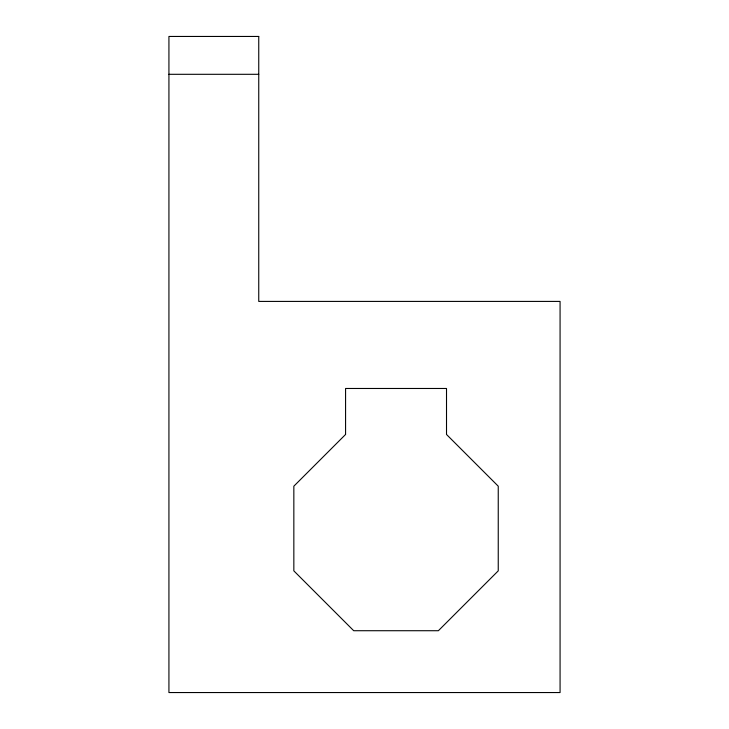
<?xml version="1.0" encoding="UTF-8"?>
<svg xmlns="http://www.w3.org/2000/svg" width="729" height="729" viewBox="0 0 729 729"><rect width="100%" height="100%" fill="white"/><g stroke="black" fill="none" stroke-linecap="round" stroke-linejoin="round"><path stroke-width="1.09" d="M168.928 74.303L258.749 74.303M345.573 434.466L293.842 486.188L293.842 570.862L353.711 630.722L438.375 630.722L498.244 570.862L498.244 486.188L446.512 434.466L446.512 388.475L345.573 388.475L345.573 434.466M258.749 36.45L168.928 36.45L168.928 692.55L560.072 692.55L560.072 301.414L258.749 301.414L258.749 36.45"/></g></svg>
